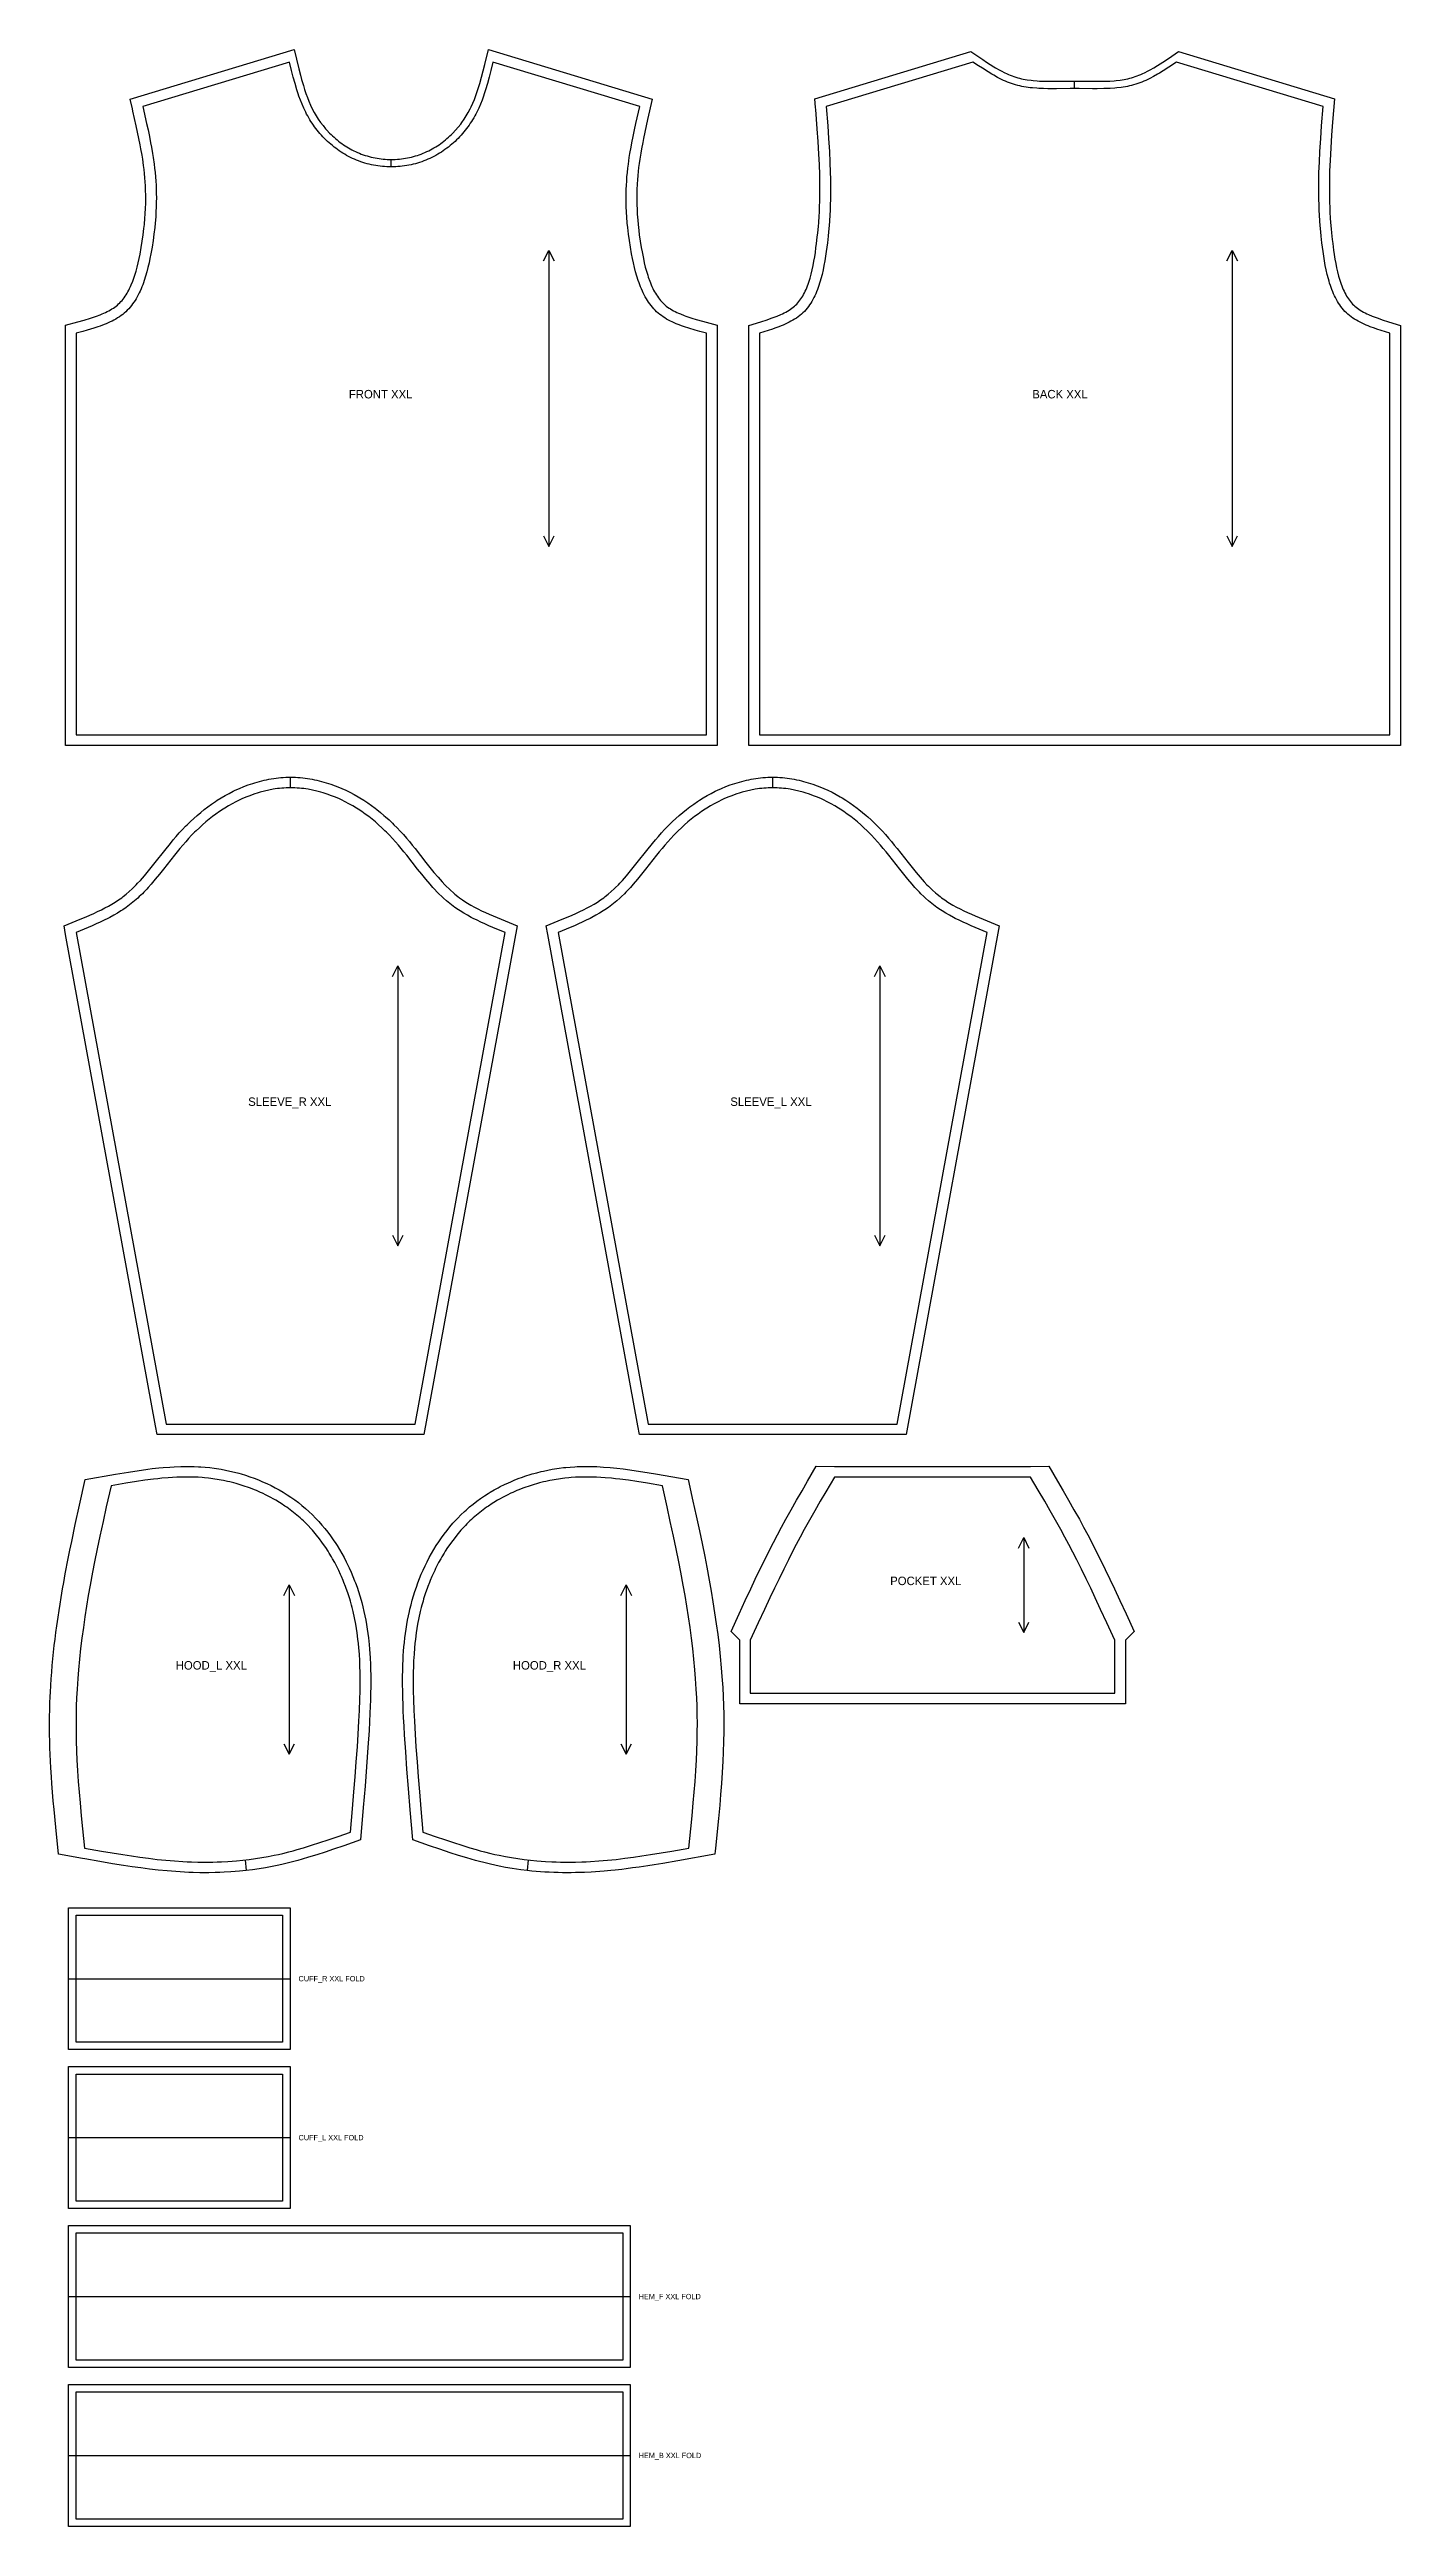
# Model space of a CAD drawing. Extents: x 10 to 1285, y 28 to 2366.
import ezdxf

# ---------------------------------------------------------------- set-up
doc = ezdxf.new("R2010")
doc.units = 0
for name, color, linetype in [('CUT', 7, 'CONTINUOUS'), ('FOLD', 6, 'CONTINUOUS'), ('GRAIN', 3, 'CONTINUOUS'), ('NOTCH', 1, 'CONTINUOUS'), ('SEW', 5, 'CONTINUOUS'), ('TEXT', 2, 'CONTINUOUS')]:
    doc.layers.add(name, color=color, linetype=linetype)

msp = doc.modelspace()

# ---------------------------------------------------------------- linework, layer by layer
at = {"layer": 'CUT'}
for points in [[(88.252, 2309.72), (86.171, 2318.814), (240.843, 2365.718), (245.285, 2347.513), (246.815, 2341.526), (247.875, 2337.583), (249.555, 2331.756), (250.75, 2327.938), (252.016, 2324.178), (253.365, 2320.483), (254.805, 2316.858), (256.348, 2313.305), (258.002, 2309.831), (259.779, 2306.437), (260.716, 2304.772), (261.688, 2303.126), (263.691, 2299.973), (265.836, 2296.892), (268.117, 2293.892), (270.528, 2290.982), (271.78, 2289.564), (274.375, 2286.805), (275.717, 2285.467), (277.086, 2284.158), (278.483, 2282.879), (279.906, 2281.63), (281.355, 2280.413), (282.829, 2279.229), (284.327, 2278.079), (285.849, 2276.963), (287.393, 2275.884), (288.959, 2274.84), (290.547, 2273.835), (292.155, 2272.867), (293.782, 2271.94), (295.426, 2271.053), (297.147, 2270.178), (298.886, 2269.347), (300.646, 2268.559), (302.424, 2267.814), (304.22, 2267.113), (306.032, 2266.454), (307.86, 2265.84), (309.702, 2265.27), (311.557, 2264.744), (313.425, 2264.263), (315.303, 2263.826), (317.19, 2263.435), (319.086, 2263.089), (320.99, 2262.788), (322.9, 2262.533), (324.814, 2262.324), (326.733, 2262.161), (328.654, 2262.045), (330.577, 2261.974), (332.5, 2261.951), (334.423, 2261.974), (336.346, 2262.045), (338.267, 2262.161), (340.186, 2262.324), (342.1, 2262.533), (344.01, 2262.788), (345.914, 2263.089), (347.81, 2263.435), (349.697, 2263.826), (351.575, 2264.263), (353.443, 2264.744), (355.298, 2265.27), (357.14, 2265.84), (358.968, 2266.454), (360.78, 2267.113), (362.576, 2267.814), (364.354, 2268.559), (366.114, 2269.347), (367.853, 2270.178), (369.574, 2271.053), (371.218, 2271.94), (372.845, 2272.867), (374.453, 2273.835), (376.041, 2274.84), (377.607, 2275.884), (379.151, 2276.963), (380.673, 2278.079), (382.171, 2279.229), (383.645, 2280.413), (385.094, 2281.63), (386.517, 2282.879), (387.914, 2284.158), (389.283, 2285.467), (390.625, 2286.805), (393.22, 2289.564), (395.694, 2292.425), (398.041, 2295.381), (399.164, 2296.892), (401.309, 2299.973), (403.312, 2303.126), (404.284, 2304.772), (405.221, 2306.437), (406.998, 2309.831), (407.84, 2311.558), (409.437, 2315.072), (410.927, 2318.662), (411.635, 2320.483), (412.984, 2324.178), (414.25, 2327.938), (416.018, 2333.686), (417.66, 2339.549), (419.212, 2345.509), (420.71, 2351.546), (424.157, 2365.718), (578.829, 2318.814), (574.462, 2299.688), (571.831, 2287.733), (570.594, 2281.791), (569.808, 2277.844), (568.697, 2271.944), (568.008, 2268.025), (567.06, 2262.169), (566.492, 2258.28), (565.979, 2254.404), (565.526, 2250.541), (565.135, 2246.69), (564.812, 2242.871), (564.557, 2239.075), (564.296, 2233.376), (564.202, 2229.571), (564.179, 2223.849), (564.242, 2220.023), (564.45, 2214.261), (564.665, 2210.402), (565.099, 2204.582), (565.462, 2200.679), (566.116, 2194.783), (566.624, 2190.824), (567.491, 2184.838), (568.484, 2178.789), (569.22, 2174.693), (570.44, 2168.521), (571.337, 2164.452), (572.311, 2160.443), (573.371, 2156.512), (574.524, 2152.679), (575.137, 2150.806), (576.44, 2147.158), (577.132, 2145.389), (577.851, 2143.658), (578.597, 2141.97), (579.371, 2140.325), (580.173, 2138.726), (581.004, 2137.175), (581.864, 2135.675), (582.752, 2134.225), (583.669, 2132.829), (584.615, 2131.487), (585.59, 2130.201), (586.595, 2128.97), (587.63, 2127.797), (588.695, 2126.68), (589.795, 2125.618), (590.936, 2124.605), (592.131, 2123.627), (593.383, 2122.681), (594.691, 2121.766), (596.055, 2120.881), (597.475, 2120.024), (598.949, 2119.194), (600.477, 2118.392), (602.056, 2117.615), (603.685, 2116.863), (605.362, 2116.134), (608.851, 2114.744), (610.659, 2114.08), (614.388, 2112.806), (616.305, 2112.193), (620.231, 2111.007), (626.315, 2109.294), (640, 2105.634), (640, 1708.951), (25, 1708.951), (25, 2105.634), (36.614, 2108.734), (42.764, 2110.429), (48.695, 2112.193), (52.495, 2113.435), (54.341, 2114.08), (57.915, 2115.429), (59.638, 2116.134), (61.315, 2116.863), (62.944, 2117.615), (64.523, 2118.392), (66.051, 2119.194), (67.525, 2120.024), (68.945, 2120.881), (70.309, 2121.766), (71.617, 2122.681), (72.869, 2123.627), (74.064, 2124.605), (75.205, 2125.618), (76.305, 2126.68), (77.37, 2127.797), (78.405, 2128.97), (79.41, 2130.201), (80.385, 2131.487), (81.331, 2132.829), (82.248, 2134.225), (83.136, 2135.675), (83.996, 2137.175), (84.827, 2138.726), (85.629, 2140.325), (86.403, 2141.97), (87.149, 2143.658), (88.56, 2147.158), (89.224, 2148.965), (90.476, 2152.679), (91.629, 2156.512), (92.689, 2160.443), (93.663, 2164.452), (94.56, 2168.521), (95.389, 2172.63), (96.516, 2178.789), (97.509, 2184.838), (98.376, 2190.824), (99.116, 2196.754), (99.538, 2200.679), (100.06, 2206.527), (100.335, 2210.402), (100.634, 2216.185), (100.758, 2220.023), (100.821, 2223.849), (100.821, 2227.666), (100.704, 2233.376), (100.546, 2237.176), (100.323, 2240.973), (100.036, 2244.769), (99.678, 2248.614), (99.255, 2252.471), (98.771, 2256.341), (97.94, 2262.169), (97.32, 2266.07), (96.303, 2271.944), (95.572, 2275.874), (94.406, 2281.791), (93.169, 2287.733), (91.875, 2293.699), (88.712, 2307.709)], [(733.032, 2311.155), (732.391, 2319.184), (879.446, 2363.778), (890.708, 2356.198), (894.211, 2353.886), (897.699, 2351.646), (901.175, 2349.499), (902.91, 2348.467), (906.376, 2346.496), (908.107, 2345.562), (911.571, 2343.81), (913.303, 2342.997), (915.036, 2342.227), (916.771, 2341.504), (918.507, 2340.829), (920.247, 2340.205), (921.992, 2339.631), (923.729, 2339.114), (925.488, 2338.642), (927.267, 2338.214), (929.068, 2337.828), (930.89, 2337.481), (932.733, 2337.173), (936.481, 2336.662), (938.384, 2336.457), (942.248, 2336.136), (944.208, 2336.016), (948.178, 2335.848), (952.213, 2335.762), (956.308, 2335.74), (960.457, 2335.765), (973.182, 2335.93), (977.5, 2335.951), (981.818, 2335.93), (994.543, 2335.765), (998.692, 2335.74), (1004.812, 2335.796), (1008.816, 2335.921), (1010.792, 2336.016), (1014.693, 2336.282), (1016.616, 2336.457), (1020.403, 2336.9), (1024.11, 2337.481), (1025.932, 2337.828), (1027.733, 2338.214), (1029.512, 2338.642), (1031.271, 2339.114), (1033.008, 2339.631), (1034.753, 2340.205), (1036.493, 2340.829), (1038.229, 2341.504), (1039.964, 2342.227), (1041.697, 2342.997), (1043.429, 2343.81), (1046.893, 2345.562), (1048.624, 2346.496), (1052.09, 2348.467), (1055.562, 2350.56), (1060.789, 2353.886), (1066.051, 2357.375), (1075.554, 2363.778), (1222.609, 2319.184), (1220.853, 2297.026), (1219.957, 2284.975), (1219.167, 2272.995), (1218.827, 2267.036), (1218.53, 2261.102), (1218.149, 2251.268), (1217.998, 2245.407), (1217.932, 2241.501), (1217.891, 2235.659), (1217.902, 2231.772), (1217.98, 2225.946), (1218.074, 2222.06), (1218.28, 2216.223), (1218.463, 2212.322), (1218.807, 2206.449), (1219.085, 2202.515), (1219.576, 2196.579), (1219.955, 2192.595), (1220.603, 2186.57), (1221.089, 2182.518), (1221.903, 2176.38), (1222.515, 2172.182), (1223.183, 2168), (1223.918, 2163.855), (1224.73, 2159.768), (1225.629, 2155.759), (1226.626, 2151.851), (1227.163, 2149.941), (1228.319, 2146.224), (1228.94, 2144.422), (1229.591, 2142.662), (1230.271, 2140.945), (1230.982, 2139.274), (1231.723, 2137.652), (1232.495, 2136.081), (1233.299, 2134.562), (1234.133, 2133.098), (1235, 2131.691), (1235.898, 2130.34), (1236.828, 2129.048), (1237.79, 2127.815), (1238.785, 2126.64), (1239.814, 2125.525), (1240.882, 2124.467), (1241.998, 2123.455), (1243.175, 2122.477), (1244.417, 2121.528), (1245.723, 2120.607), (1247.093, 2119.713), (1248.525, 2118.846), (1250.018, 2118.004), (1251.57, 2117.187), (1253.178, 2116.393), (1254.841, 2115.621), (1258.317, 2114.14), (1261.977, 2112.732), (1263.867, 2112.05), (1267.753, 2110.724), (1273.803, 2108.789), (1285, 2105.332), (1285, 1708.951), (670, 1708.951), (670, 2105.332), (681.197, 2108.789), (687.247, 2110.724), (691.133, 2112.05), (693.023, 2112.732), (696.683, 2114.14), (700.159, 2115.621), (701.822, 2116.393), (703.43, 2117.187), (704.982, 2118.004), (706.475, 2118.846), (707.907, 2119.713), (709.277, 2120.607), (710.583, 2121.528), (711.825, 2122.477), (713.002, 2123.455), (714.118, 2124.467), (715.186, 2125.525), (716.215, 2126.64), (717.21, 2127.815), (718.172, 2129.048), (719.102, 2130.34), (720, 2131.691), (720.867, 2133.098), (721.701, 2134.562), (722.505, 2136.081), (723.277, 2137.652), (724.018, 2139.274), (724.729, 2140.945), (725.409, 2142.662), (726.06, 2144.422), (727.273, 2148.065), (727.837, 2149.941), (728.885, 2153.791), (729.832, 2157.752), (730.687, 2161.803), (731.459, 2165.922), (732.158, 2170.088), (732.797, 2174.28), (733.38, 2178.434), (733.911, 2182.518), (734.624, 2188.585), (735.045, 2192.595), (735.598, 2198.563), (735.915, 2202.515), (736.317, 2208.41), (736.537, 2212.322), (736.797, 2218.171), (736.926, 2222.06), (737.054, 2227.888), (737.098, 2231.772), (737.103, 2237.605), (737.068, 2241.501), (736.959, 2247.357), (736.64, 2257.159), (736.173, 2267.036), (735.454, 2278.975), (734.605, 2290.993), (733.193, 2309.133)], [(25.164, 1530.649), (23.7, 1538.639), (38.856, 1544.841), (44.487, 1547.205), (48.181, 1548.803), (51.82, 1550.428), (55.396, 1552.087), (58.902, 1553.788), (62.331, 1555.538), (65.677, 1557.343), (68.933, 1559.209), (72.093, 1561.144), (75.153, 1563.154), (78.106, 1565.245), (79.542, 1566.323), (82.376, 1568.583), (85.148, 1570.964), (87.866, 1573.463), (89.208, 1574.755), (91.859, 1577.417), (93.17, 1578.787), (95.767, 1581.597), (99.614, 1585.978), (102.155, 1588.996), (105.948, 1593.648), (109.74, 1598.424), (118.727, 1609.879), (124.054, 1616.503), (126.798, 1619.806), (129.607, 1623.089), (132.491, 1626.344), (135.427, 1629.528), (138.409, 1632.623), (139.926, 1634.147), (143.012, 1637.144), (146.166, 1640.071), (149.389, 1642.924), (152.68, 1645.699), (156.039, 1648.394), (159.466, 1651.004), (162.96, 1653.526), (166.522, 1655.955), (168.328, 1657.134), (171.99, 1659.418), (175.718, 1661.6), (179.512, 1663.676), (183.371, 1665.643), (185.325, 1666.584), (189.282, 1668.378), (193.304, 1670.053), (197.5, 1671.644), (201.76, 1673.098), (203.912, 1673.772), (208.258, 1675.008), (210.45, 1675.568), (212.654, 1676.089), (214.869, 1676.57), (217.095, 1677.009), (219.331, 1677.407), (221.576, 1677.761), (223.83, 1678.071), (226.093, 1678.336), (228.362, 1678.555), (230.639, 1678.727), (232.921, 1678.851), (235.209, 1678.926), (237.5, 1678.951), (239.791, 1678.926), (242.079, 1678.851), (244.361, 1678.727), (246.638, 1678.555), (248.907, 1678.336), (251.17, 1678.071), (253.424, 1677.761), (255.669, 1677.407), (257.905, 1677.009), (260.131, 1676.57), (262.346, 1676.089), (264.55, 1675.568), (266.742, 1675.008), (271.088, 1673.772), (275.378, 1672.389), (279.608, 1670.865), (283.716, 1669.23), (285.718, 1668.378), (289.675, 1666.584), (293.566, 1664.673), (297.393, 1662.652), (301.154, 1660.522), (303.01, 1659.418), (306.672, 1657.134), (310.267, 1654.752), (313.796, 1652.276), (317.256, 1649.71), (318.961, 1648.394), (322.32, 1645.699), (325.611, 1642.924), (327.231, 1641.507), (330.42, 1638.616), (333.54, 1635.654), (335.074, 1634.147), (338.09, 1631.084), (341.038, 1627.956), (343.961, 1624.721), (346.806, 1621.451), (349.581, 1618.156), (352.296, 1614.848), (354.958, 1611.535), (365.26, 1598.424), (369.052, 1593.648), (372.845, 1588.996), (376.663, 1584.497), (380.528, 1580.18), (383.141, 1577.417), (384.462, 1576.073), (387.134, 1573.463), (388.487, 1572.199), (391.231, 1569.759), (392.624, 1568.583), (395.458, 1566.323), (396.894, 1565.245), (399.847, 1563.154), (402.907, 1561.144), (404.474, 1560.168), (407.684, 1558.268), (410.985, 1556.433), (414.374, 1554.657), (417.842, 1552.932), (421.384, 1551.253), (424.992, 1549.612), (428.659, 1548.001), (436.144, 1544.841), (451.3, 1538.639), (363.335, 1058.451), (111.665, 1058.451), (110.164, 1066.649)], [(480.164, 1530.649), (478.7, 1538.639), (493.856, 1544.841), (499.487, 1547.205), (503.181, 1548.803), (506.82, 1550.428), (510.396, 1552.087), (513.902, 1553.788), (517.331, 1555.538), (520.677, 1557.343), (523.933, 1559.209), (527.093, 1561.144), (530.153, 1563.154), (533.106, 1565.245), (534.542, 1566.323), (537.376, 1568.583), (540.148, 1570.964), (542.866, 1573.463), (544.208, 1574.755), (546.859, 1577.417), (548.17, 1578.787), (550.767, 1581.597), (554.614, 1585.978), (557.155, 1588.996), (560.948, 1593.648), (564.74, 1598.424), (573.727, 1609.879), (579.054, 1616.503), (581.798, 1619.806), (584.607, 1623.089), (587.491, 1626.344), (590.427, 1629.528), (593.409, 1632.623), (594.926, 1634.147), (598.012, 1637.144), (601.166, 1640.071), (604.389, 1642.924), (607.68, 1645.699), (611.039, 1648.394), (614.466, 1651.004), (617.96, 1653.526), (621.522, 1655.955), (623.328, 1657.134), (626.99, 1659.418), (630.718, 1661.6), (634.512, 1663.676), (638.371, 1665.643), (640.325, 1666.584), (644.282, 1668.378), (648.304, 1670.053), (652.5, 1671.644), (656.76, 1673.098), (658.912, 1673.772), (663.258, 1675.008), (665.45, 1675.568), (667.654, 1676.089), (669.869, 1676.57), (672.095, 1677.009), (674.331, 1677.407), (676.576, 1677.761), (678.83, 1678.071), (681.093, 1678.336), (683.362, 1678.555), (685.639, 1678.727), (687.921, 1678.851), (690.209, 1678.926), (692.5, 1678.951), (694.791, 1678.926), (697.079, 1678.851), (699.361, 1678.727), (701.638, 1678.555), (703.907, 1678.336), (706.17, 1678.071), (708.424, 1677.761), (710.669, 1677.407), (712.905, 1677.009), (715.131, 1676.57), (717.346, 1676.089), (719.55, 1675.568), (721.742, 1675.008), (726.088, 1673.772), (730.378, 1672.389), (734.608, 1670.865), (738.716, 1669.23), (740.718, 1668.378), (744.675, 1666.584), (748.566, 1664.673), (752.393, 1662.652), (756.154, 1660.522), (758.01, 1659.418), (761.672, 1657.134), (765.267, 1654.752), (768.796, 1652.276), (772.256, 1649.71), (773.961, 1648.394), (777.32, 1645.699), (780.611, 1642.924), (782.231, 1641.507), (785.42, 1638.616), (788.54, 1635.654), (790.074, 1634.147), (793.09, 1631.084), (796.038, 1627.956), (798.961, 1624.721), (801.806, 1621.451), (804.581, 1618.156), (807.296, 1614.848), (809.958, 1611.535), (820.26, 1598.424), (824.052, 1593.648), (827.845, 1588.996), (831.663, 1584.497), (835.528, 1580.18), (838.141, 1577.417), (839.462, 1576.073), (842.134, 1573.463), (843.487, 1572.199), (846.231, 1569.759), (847.624, 1568.583), (850.458, 1566.323), (851.894, 1565.245), (854.847, 1563.154), (857.907, 1561.144), (859.474, 1560.168), (862.684, 1558.268), (865.985, 1556.433), (869.374, 1554.657), (872.842, 1552.932), (876.384, 1551.253), (879.992, 1549.612), (883.659, 1548.001), (891.144, 1544.841), (906.3, 1538.639), (818.335, 1058.451), (566.665, 1058.451), (565.164, 1066.649)], [(41.257, 658.431), (18.477, 662.491), (15.853, 688.103), (14.272, 704.516), (13.534, 712.761), (12.841, 721.031), (12.203, 729.328), (11.766, 735.567), (11.245, 743.909), (10.905, 750.183), (10.613, 756.472), (10.374, 762.776), (10.19, 769.095), (10.066, 775.428), (10.005, 781.777), (10.012, 788.14), (10.056, 792.356), (10.178, 798.675), (10.367, 804.986), (10.622, 811.29), (10.826, 815.488), (11.185, 821.777), (11.603, 828.059), (12.079, 834.33), (12.612, 840.593), (13.198, 846.845), (13.837, 853.087), (14.526, 859.318), (15.263, 865.539), (16.047, 871.747), (16.876, 877.945), (18.047, 886.188), (18.972, 892.356), (19.937, 898.511), (20.937, 904.653), (22.326, 912.821), (23.405, 918.93), (24.904, 927.128), (27.646, 941.407), (29.271, 949.532), (30.932, 957.631), (34.344, 973.762), (38.285, 991.81), (43.735, 1016.268), (72.35, 1021.161), (84.468, 1023.17), (90.561, 1024.122), (96.678, 1025.019), (102.818, 1025.846), (106.925, 1026.35), (113.104, 1027.025), (117.238, 1027.414), (123.457, 1027.893), (127.617, 1028.137), (133.877, 1028.377), (138.064, 1028.446), (142.261, 1028.436), (146.467, 1028.343), (150.684, 1028.162), (152.796, 1028.037), (157.027, 1027.714), (161.266, 1027.29), (165.51, 1026.761), (169.75, 1026.126), (171.868, 1025.769), (176.095, 1024.975), (180.309, 1024.076), (184.507, 1023.071), (188.685, 1021.963), (190.766, 1021.369), (194.907, 1020.104), (199.02, 1018.735), (203.102, 1017.262), (207.147, 1015.686), (211.153, 1014.007), (215.117, 1012.224), (219.034, 1010.339), (222.901, 1008.351), (226.715, 1006.26), (230.471, 1004.066), (234.166, 1001.77), (237.797, 999.371), (241.358, 996.87), (244.847, 994.267), (248.259, 991.562), (251.591, 988.753), (254.874, 985.812), (258.063, 982.776), (261.156, 979.651), (264.154, 976.441), (267.058, 973.151), (269.867, 969.782), (272.582, 966.34), (275.203, 962.829), (277.731, 959.251), (280.165, 955.61), (281.348, 953.768), (283.644, 950.04), (285.847, 946.259), (287.959, 942.427), (289.98, 938.549), (290.956, 936.594), (292.839, 932.652), (294.632, 928.671), (296.335, 924.656), (297.948, 920.609), (298.72, 918.575), (300.198, 914.487), (301.587, 910.376), (302.886, 906.244), (304.096, 902.096), (304.668, 900.016), (305.743, 895.854), (306.732, 891.685), (307.637, 887.511), (308.461, 883.331), (309.207, 879.147), (309.878, 874.961), (310.477, 870.771), (311.008, 866.58), (311.682, 860.292), (312.054, 856.1), (312.368, 851.908), (312.627, 847.718), (312.918, 841.436), (313.052, 837.251), (313.17, 830.98), (313.198, 826.805), (313.17, 820.55), (313.067, 814.308), (312.9, 808.08), (312.678, 801.868), (312.41, 795.673), (311.998, 787.445), (311.543, 779.29), (310.519, 763.027), (309.212, 744.798), (307.779, 726.629), (306.082, 706.498), (303.406, 675.968), (287.674, 670.471), (277.98, 667.137), (270.179, 664.524), (262.331, 661.984), (254.43, 659.543), (248.466, 657.793), (244.471, 656.669), (240.46, 655.584), (234.41, 654.036), (230.355, 653.062), (226.28, 652.138), (220.132, 650.852), (213.981, 649.704), (207.826, 648.692), (201.651, 647.811), (195.461, 647.057), (189.257, 646.426), (185.116, 646.072), (180.97, 645.77), (174.747, 645.413), (170.596, 645.238), (166.444, 645.111), (160.216, 645.01), (156.065, 645.001), (151.917, 645.037), (145.699, 645.174), (141.559, 645.319), (137.423, 645.505), (133.293, 645.733), (129.17, 646), (120.882, 646.656), (112.57, 647.464), (104.297, 648.404), (96.061, 649.46), (87.861, 650.616), (79.692, 651.857), (69.523, 653.503), (57.375, 655.578), (43.267, 658.072)], [(638.251, 665.7), (637.918, 662.491), (603.058, 656.286), (588.901, 653.842), (580.776, 652.504), (574.664, 651.539), (566.488, 650.318), (560.334, 649.46), (554.161, 648.658), (550.034, 648.158), (543.826, 647.464), (539.675, 647.043), (533.429, 646.477), (529.285, 646.149), (521.038, 645.614), (514.837, 645.319), (510.697, 645.174), (506.552, 645.072), (502.405, 645.014), (498.255, 645), (494.104, 645.032), (489.952, 645.111), (485.8, 645.238), (481.648, 645.413), (477.499, 645.639), (473.352, 645.915), (469.208, 646.242), (465.069, 646.623), (460.935, 647.057), (454.744, 647.811), (450.626, 648.384), (446.516, 649.015), (440.367, 650.07), (434.209, 651.267), (430.115, 652.138), (426.041, 653.062), (419.964, 654.541), (415.936, 655.584), (411.924, 656.669), (403.95, 658.952), (396.035, 661.364), (388.174, 663.881), (378.415, 667.137), (368.721, 670.471), (352.989, 675.968), (350.487, 704.487), (348.782, 724.614), (347.337, 742.777), (346.154, 758.97), (345.095, 775.218), (344.62, 783.365), (344.185, 791.554), (343.892, 797.736), (343.638, 803.936), (343.433, 810.154), (343.286, 816.387), (343.208, 822.634), (343.198, 826.805), (343.225, 830.98), (343.293, 835.16), (343.477, 841.436), (343.659, 845.623), (343.891, 849.813), (344.177, 854.004), (344.52, 858.196), (344.922, 862.388), (345.387, 866.58), (345.918, 870.771), (346.518, 874.961), (347.189, 879.147), (347.935, 883.331), (348.759, 887.511), (349.664, 891.685), (350.147, 893.771), (351.179, 897.936), (352.299, 902.096), (353.509, 906.244), (354.809, 910.376), (356.197, 914.487), (357.675, 918.575), (359.243, 922.637), (360.9, 926.668), (362.648, 930.666), (364.487, 934.628), (366.416, 938.549), (368.436, 942.427), (370.548, 946.259), (372.752, 950.04), (375.048, 953.768), (377.436, 957.438), (379.917, 961.048), (382.491, 964.593), (385.159, 968.07), (387.921, 971.476), (390.778, 974.806), (393.728, 978.057), (395.239, 979.651), (398.333, 982.776), (401.521, 985.812), (403.151, 987.295), (406.46, 990.171), (409.833, 992.927), (413.284, 995.582), (416.809, 998.134), (420.406, 1000.583), (424.069, 1002.931), (425.924, 1004.066), (429.681, 1006.26), (433.494, 1008.351), (435.421, 1009.358), (439.314, 1011.294), (443.255, 1013.128), (445.242, 1014.007), (449.249, 1015.686), (453.294, 1017.262), (455.33, 1018.012), (459.428, 1019.433), (463.556, 1020.75), (465.63, 1021.369), (469.797, 1022.53), (473.985, 1023.587), (476.086, 1024.076), (480.3, 1024.975), (484.528, 1025.769), (486.645, 1026.126), (490.886, 1026.761), (495.13, 1027.29), (497.25, 1027.515), (501.485, 1027.887), (505.711, 1028.162), (507.821, 1028.264), (512.033, 1028.4), (516.235, 1028.451), (522.518, 1028.377), (526.694, 1028.234), (532.938, 1027.893), (539.158, 1027.414), (545.354, 1026.812), (551.526, 1026.103), (557.674, 1025.303), (563.798, 1024.428), (569.899, 1023.493), (582.032, 1021.502), (612.661, 1016.268), (617.226, 995.808), (620.31, 981.796), (623.343, 967.723), (625.882, 955.609), (628.347, 943.441), (630.333, 933.258), (632.621, 920.982), (634.423, 910.781), (636.129, 900.56), (637.736, 890.302), (639.234, 880.008), (640.615, 869.679), (641.87, 859.318), (642.99, 848.927), (643.967, 838.506), (644.64, 830.15), (645.337, 819.682), (645.774, 811.29), (646.099, 802.883), (646.307, 794.463), (646.393, 786.018), (646.357, 777.543), (646.206, 769.095), (645.868, 758.572), (645.491, 750.183), (644.9, 739.735), (644.192, 729.328), (643.386, 718.961), (642.498, 708.635), (641.347, 696.297), (640.132, 684.015), (638.461, 667.729)], [(671.395, 804.451), (661.395, 804.451), (661.395, 864.451), (653.208, 872.77), (660.728, 889.187), (666.635, 901.982), (671.762, 912.955), (676.093, 922.096), (680.488, 931.229), (684.957, 940.349), (689.51, 949.45), (693.22, 956.713), (696.997, 963.957), (700.865, 971.216), (704.853, 978.539), (709.907, 987.62), (715.021, 996.627), (720.177, 1005.572), (725.358, 1014.461), (733.658, 1028.593), (750.895, 1028.451), (935.895, 1028.451), (953.133, 1028.593), (961.433, 1014.461), (966.614, 1005.572), (971.77, 996.627), (976.884, 987.62), (981.938, 978.539), (985.926, 971.216), (989.794, 963.957), (993.571, 956.713), (997.281, 949.45), (1001.834, 940.349), (1006.303, 931.229), (1010.698, 922.096), (1015.028, 912.955), (1020.155, 901.982), (1026.063, 889.187), (1033.583, 872.77), (1025.395, 864.451), (1025.395, 804.451), (1015.395, 804.451)], [(28, 612), (237, 612), (237, 478), (28, 478)], [(28, 462), (237, 462), (237, 328), (28, 328)], [(28, 312), (558, 312), (558, 178), (28, 178)], [(28, 162), (558, 162), (558, 28), (28, 28)]]:
    msp.add_lwpolyline(points, close=True, dxfattribs=at)
at = {"layer": 'FOLD'}
for points in [[(28, 545), (237, 545)], [(28, 395), (237, 395)], [(28, 245), (558, 245)], [(28, 95), (558, 95)]]:
    msp.add_lwpolyline(points, dxfattribs=at)
at = {"layer": 'GRAIN'}
for points in [[(476.25, 2166.151), (481.25, 2176.151), (486.25, 2166.151)], [(481.25, 2176.151), (481.25, 1896.751)], [(1121.25, 2166.151), (1126.25, 2176.151), (1131.25, 2166.151)], [(1126.25, 2176.151), (1126.25, 1896.751)], [(476.25, 1906.751), (481.25, 1896.751), (486.25, 1906.751)], [(1121.25, 1906.751), (1126.25, 1896.751), (1131.25, 1906.751)], [(333.75, 1490.811), (338.75, 1500.811), (343.75, 1490.811)], [(338.75, 1500.811), (338.75, 1236.591)], [(788.75, 1490.811), (793.75, 1500.811), (798.75, 1490.811)], [(793.75, 1500.811), (793.75, 1236.591)], [(333.75, 1246.591), (338.75, 1236.591), (343.75, 1246.591)], [(788.75, 1246.591), (793.75, 1236.591), (798.75, 1246.591)], [(924.395, 951.331), (929.395, 961.331), (934.395, 951.331)], [(929.395, 961.331), (929.395, 871.571)], [(231.148, 906.685), (236.148, 916.685), (241.148, 906.685)], [(236.148, 916.685), (236.148, 756.766)], [(549.346, 906.685), (554.346, 916.685), (559.346, 906.685)], [(554.346, 916.685), (554.346, 756.766)], [(924.395, 881.571), (929.395, 871.571), (934.395, 881.571)], [(231.148, 766.766), (236.148, 756.766), (241.148, 766.766)], [(549.346, 766.766), (554.346, 756.766), (559.346, 766.766)]]:
    msp.add_lwpolyline(points, dxfattribs=at)
at = {"layer": 'NOTCH'}
for points in [[(977.5, 2328.951), (977.5, 2335.951)], [(332.5, 2254.951), (332.5, 2261.951)], [(237.5, 1668.951), (237.5, 1678.951)], [(692.5, 1668.951), (692.5, 1678.951)], [(194.559, 657.019), (195.677, 647.082)], [(461.837, 657.019), (460.719, 647.082)]]:
    msp.add_lwpolyline(points, dxfattribs=at)
at = {"layer": 'SEW'}
for points in [[(98, 2311.951), (101.64, 2295.851), (102.95, 2289.815), (104.206, 2283.78), (105.395, 2277.747), (106.143, 2273.726), (107.187, 2267.696), (107.825, 2263.677), (108.685, 2257.652), (109.187, 2253.637), (109.627, 2249.623), (110, 2245.611), (110.301, 2241.644), (110.533, 2237.676), (110.698, 2233.707), (110.796, 2229.735), (110.829, 2225.758), (110.796, 2221.775), (110.699, 2217.783), (110.434, 2211.778), (110.18, 2207.76), (109.684, 2201.707), (109.277, 2197.651), (108.556, 2191.535), (107.704, 2185.374), (106.724, 2179.163), (105.611, 2172.863), (104.785, 2168.595), (103.886, 2164.327), (102.903, 2160.077), (101.825, 2155.862), (100.641, 2151.701), (99.339, 2147.612), (98.641, 2145.599), (97.909, 2143.612), (97.143, 2141.651), (96.341, 2139.719), (95.501, 2137.819), (94.622, 2135.953), (93.703, 2134.122), (92.743, 2132.329), (91.739, 2130.577), (90.692, 2128.867), (89.598, 2127.202), (88.457, 2125.585), (87.268, 2124.016), (86.029, 2122.499), (84.739, 2121.037), (83.397, 2119.63), (82, 2118.281), (80.552, 2116.995), (79.051, 2115.767), (77.499, 2114.594), (75.899, 2113.474), (74.252, 2112.405), (72.562, 2111.385), (70.829, 2110.41), (69.057, 2109.478), (67.248, 2108.588), (65.403, 2107.736), (63.525, 2106.921), (61.617, 2106.139), (57.716, 2104.667), (55.728, 2103.972), (51.688, 2102.652), (45.501, 2100.811), (41.319, 2099.648), (35, 2097.951), (35, 1718.951), (630, 1718.951), (630, 2097.951), (623.681, 2099.648), (619.499, 2100.811), (613.312, 2102.652), (609.272, 2103.972), (607.284, 2104.667), (603.383, 2106.139), (601.475, 2106.921), (599.597, 2107.736), (597.752, 2108.588), (595.943, 2109.478), (594.171, 2110.41), (592.438, 2111.385), (590.748, 2112.405), (589.101, 2113.474), (587.501, 2114.594), (585.949, 2115.767), (584.448, 2116.995), (583, 2118.281), (581.603, 2119.63), (580.261, 2121.037), (578.971, 2122.499), (577.732, 2124.016), (576.543, 2125.585), (575.402, 2127.202), (574.308, 2128.867), (573.261, 2130.577), (572.257, 2132.329), (571.297, 2134.122), (570.378, 2135.953), (569.499, 2137.819), (568.659, 2139.719), (567.857, 2141.651), (567.091, 2143.612), (566.359, 2145.599), (565.661, 2147.612), (564.359, 2151.701), (563.175, 2155.862), (562.097, 2160.077), (561.114, 2164.327), (560.215, 2168.595), (559.389, 2172.863), (558.276, 2179.163), (557.296, 2185.374), (556.444, 2191.535), (555.723, 2197.651), (555.316, 2201.707), (554.82, 2207.76), (554.566, 2211.778), (554.301, 2217.783), (554.204, 2221.775), (554.171, 2225.758), (554.204, 2229.735), (554.302, 2233.707), (554.467, 2237.676), (554.699, 2241.644), (555, 2245.611), (555.373, 2249.623), (555.813, 2253.637), (556.315, 2257.652), (557.175, 2263.677), (557.813, 2267.696), (558.857, 2273.726), (559.605, 2277.747), (560.794, 2283.78), (562.05, 2289.815), (563.36, 2295.851), (567, 2311.951), (428.5, 2353.951), (426.507, 2345.819), (424.955, 2339.746), (423.312, 2333.717), (421.537, 2327.75), (420.26, 2323.815), (419.59, 2321.863), (418.178, 2317.994), (416.66, 2314.173), (415.025, 2310.409), (413.261, 2306.705), (412.327, 2304.877), (411.357, 2303.067), (410.348, 2301.275), (409.3, 2299.501), (408.238, 2297.789), (407.137, 2296.096), (405.999, 2294.424), (404.824, 2292.773), (403.613, 2291.144), (402.366, 2289.539), (401.084, 2287.959), (399.768, 2286.404), (398.418, 2284.876), (397.035, 2283.375), (395.62, 2281.902), (394.174, 2280.459), (392.697, 2279.047), (391.19, 2277.666), (389.653, 2276.318), (388.088, 2275.004), (386.495, 2273.724), (384.874, 2272.48), (383.226, 2271.272), (381.553, 2270.102), (379.854, 2268.97), (378.131, 2267.879), (376.384, 2266.827), (374.613, 2265.818), (372.82, 2264.851), (370.948, 2263.899), (369.053, 2262.995), (367.138, 2262.137), (365.203, 2261.326), (363.249, 2260.562), (361.278, 2259.847), (359.29, 2259.179), (357.288, 2258.559), (355.271, 2257.987), (353.242, 2257.464), (351.201, 2256.989), (349.149, 2256.564), (347.088, 2256.188), (345.019, 2255.861), (342.943, 2255.584), (340.862, 2255.357), (338.775, 2255.18), (336.686, 2255.053), (334.593, 2254.977), (332.5, 2254.951), (330.407, 2254.977), (328.314, 2255.053), (326.225, 2255.18), (324.138, 2255.357), (322.057, 2255.584), (319.981, 2255.861), (317.912, 2256.188), (315.851, 2256.564), (313.799, 2256.989), (311.758, 2257.464), (309.729, 2257.987), (307.712, 2258.559), (305.71, 2259.179), (303.722, 2259.847), (301.751, 2260.562), (299.797, 2261.326), (297.862, 2262.137), (295.947, 2262.995), (294.052, 2263.899), (292.18, 2264.851), (290.387, 2265.818), (288.616, 2266.827), (286.869, 2267.879), (285.146, 2268.97), (283.447, 2270.102), (281.774, 2271.272), (280.126, 2272.48), (278.505, 2273.724), (276.912, 2275.004), (275.347, 2276.318), (273.81, 2277.666), (272.303, 2279.047), (270.826, 2280.459), (269.38, 2281.902), (267.965, 2283.375), (266.582, 2284.876), (265.232, 2286.404), (263.916, 2287.959), (262.634, 2289.539), (261.387, 2291.144), (260.176, 2292.773), (259.001, 2294.424), (257.863, 2296.096), (256.762, 2297.789), (255.7, 2299.501), (254.652, 2301.275), (253.643, 2303.067), (252.673, 2304.877), (251.739, 2306.705), (249.975, 2310.409), (248.34, 2314.173), (246.822, 2317.994), (245.41, 2321.863), (244.74, 2323.815), (243.463, 2327.75), (241.688, 2333.717), (240.045, 2339.746), (238.493, 2345.819), (236.5, 2353.951)], [(743, 2311.951), (744.426, 2293.755), (745.297, 2281.649), (746.049, 2269.58), (746.549, 2259.561), (746.904, 2249.586), (747.037, 2243.62), (747.089, 2239.643), (747.108, 2233.686), (747.08, 2229.718), (746.975, 2223.762), (746.861, 2219.785), (746.622, 2213.806), (746.416, 2209.807), (746.034, 2203.78), (745.73, 2199.741), (745.195, 2193.643), (744.785, 2189.549), (744.088, 2183.356), (743.567, 2179.19), (743, 2174.991), (742.371, 2170.676), (741.679, 2166.344), (740.911, 2162.013), (740.055, 2157.703), (739.097, 2153.433), (738.023, 2149.224), (737.439, 2147.147), (736.821, 2145.093), (736.168, 2143.063), (735.477, 2141.06), (734.748, 2139.087), (733.979, 2137.146), (733.168, 2135.238), (732.313, 2133.368), (731.413, 2131.536), (730.465, 2129.746), (729.47, 2128), (728.424, 2126.301), (727.326, 2124.65), (726.174, 2123.05), (724.967, 2121.504), (723.704, 2120.014), (722.382, 2118.582), (721, 2117.211), (719.558, 2115.904), (718.058, 2114.657), (716.501, 2113.467), (714.891, 2112.332), (713.23, 2111.248), (711.522, 2110.213), (709.77, 2109.225), (707.975, 2108.279), (706.14, 2107.373), (704.27, 2106.505), (702.365, 2105.671), (700.43, 2104.869), (698.467, 2104.095), (694.468, 2102.623), (692.438, 2101.918), (688.329, 2100.557), (680, 2097.951), (680, 1718.951), (1275, 1718.951), (1275, 2097.951), (1266.671, 2100.557), (1262.562, 2101.918), (1260.532, 2102.623), (1256.533, 2104.095), (1254.57, 2104.869), (1252.635, 2105.671), (1250.73, 2106.505), (1248.86, 2107.373), (1247.025, 2108.279), (1245.23, 2109.225), (1243.478, 2110.213), (1241.77, 2111.248), (1240.109, 2112.332), (1238.499, 2113.467), (1236.942, 2114.657), (1235.442, 2115.904), (1234, 2117.211), (1232.618, 2118.582), (1231.296, 2120.014), (1230.033, 2121.504), (1228.826, 2123.05), (1227.674, 2124.65), (1226.576, 2126.301), (1225.53, 2128), (1224.535, 2129.746), (1223.587, 2131.536), (1222.687, 2133.368), (1221.832, 2135.238), (1221.021, 2137.146), (1220.252, 2139.087), (1219.523, 2141.06), (1218.832, 2143.063), (1218.179, 2145.093), (1217.561, 2147.147), (1216.977, 2149.224), (1215.903, 2153.433), (1214.945, 2157.703), (1214.089, 2162.013), (1213.321, 2166.344), (1212.629, 2170.676), (1212, 2174.991), (1211.433, 2179.19), (1210.912, 2183.356), (1210.215, 2189.549), (1209.805, 2193.643), (1209.27, 2199.741), (1208.966, 2203.78), (1208.584, 2209.807), (1208.378, 2213.806), (1208.139, 2219.785), (1208.025, 2223.762), (1207.92, 2229.718), (1207.892, 2233.686), (1207.911, 2239.643), (1207.963, 2243.62), (1208.096, 2249.586), (1208.451, 2259.561), (1208.951, 2269.58), (1209.703, 2281.649), (1210.574, 2293.755), (1212, 2311.951), (1073.5, 2353.951), (1066.394, 2349.192), (1061.036, 2345.726), (1057.44, 2343.504), (1055.632, 2342.429), (1051.994, 2340.36), (1048.32, 2338.42), (1046.468, 2337.504), (1044.605, 2336.63), (1042.731, 2335.797), (1040.844, 2335.011), (1038.943, 2334.272), (1037.029, 2333.585), (1035.1, 2332.951), (1033.176, 2332.378), (1031.238, 2331.858), (1029.286, 2331.389), (1027.32, 2330.967), (1025.342, 2330.59), (1023.351, 2330.257), (1021.348, 2329.964), (1017.309, 2329.491), (1015.273, 2329.306), (1011.174, 2329.027), (1009.111, 2328.927), (1004.962, 2328.798), (998.687, 2328.74), (994.475, 2328.765), (981.755, 2328.93), (977.5, 2328.951), (973.245, 2328.93), (960.525, 2328.765), (956.313, 2328.74), (952.124, 2328.763), (947.96, 2328.852), (943.826, 2329.027), (941.772, 2329.152), (937.691, 2329.491), (935.666, 2329.71), (931.649, 2330.257), (929.658, 2330.59), (927.68, 2330.967), (925.714, 2331.389), (923.762, 2331.858), (921.824, 2332.378), (919.9, 2332.951), (917.971, 2333.585), (916.057, 2334.272), (914.156, 2335.011), (912.269, 2335.797), (910.395, 2336.63), (908.532, 2337.504), (906.68, 2338.42), (904.838, 2339.372), (901.183, 2341.379), (899.368, 2342.429), (895.759, 2344.605), (890.388, 2348.022), (886.827, 2350.372), (881.5, 2353.951)], [(35, 1532.451), (120, 1068.451), (355, 1068.451), (440, 1532.451), (428.492, 1537.2), (424.689, 1538.823), (420.914, 1540.481), (417.174, 1542.182), (413.477, 1543.935), (409.829, 1545.749), (408.026, 1546.681), (404.466, 1548.602), (400.972, 1550.604), (397.553, 1552.698), (395.873, 1553.782), (392.578, 1556.028), (390.965, 1557.192), (389.375, 1558.386), (386.245, 1560.882), (384.715, 1562.173), (381.72, 1564.837), (380.253, 1566.207), (377.375, 1569.017), (375.963, 1570.456), (373.184, 1573.393), (371.816, 1574.89), (369.118, 1577.933), (365.151, 1582.608), (361.255, 1587.387), (357.403, 1592.238), (347.138, 1605.302), (344.53, 1608.547), (341.889, 1611.766), (339.207, 1614.95), (336.476, 1618.09), (333.688, 1621.176), (330.888, 1624.146), (328.026, 1627.053), (326.572, 1628.481), (323.618, 1631.286), (320.603, 1634.019), (317.527, 1636.677), (314.392, 1639.257), (311.197, 1641.755), (307.944, 1644.167), (304.632, 1646.491), (301.263, 1648.723), (299.557, 1649.804), (296.103, 1651.892), (292.593, 1653.879), (289.026, 1655.763), (285.405, 1657.541), (283.574, 1658.388), (279.872, 1659.999), (276.062, 1661.514), (272.147, 1662.925), (268.183, 1664.203), (266.186, 1664.79), (262.161, 1665.858), (258.103, 1666.778), (254.016, 1667.544), (251.964, 1667.868), (249.907, 1668.151), (247.845, 1668.392), (245.781, 1668.591), (243.713, 1668.748), (241.643, 1668.86), (239.572, 1668.928), (237.5, 1668.951), (235.428, 1668.928), (233.357, 1668.86), (231.287, 1668.748), (229.219, 1668.591), (227.155, 1668.392), (225.093, 1668.151), (223.036, 1667.868), (220.984, 1667.544), (216.897, 1666.778), (212.839, 1665.858), (208.814, 1664.79), (206.817, 1664.203), (202.853, 1662.925), (198.938, 1661.514), (195.128, 1659.999), (191.426, 1658.388), (189.595, 1657.541), (185.974, 1655.763), (182.407, 1653.879), (178.897, 1651.892), (175.443, 1649.804), (173.737, 1648.723), (170.368, 1646.491), (167.056, 1644.167), (163.803, 1641.755), (160.608, 1639.257), (157.473, 1636.677), (154.397, 1634.019), (151.382, 1631.286), (148.428, 1628.481), (146.974, 1627.053), (144.112, 1624.146), (141.312, 1621.176), (138.524, 1618.09), (135.793, 1614.95), (133.111, 1611.766), (130.47, 1608.547), (127.862, 1605.302), (117.597, 1592.238), (113.745, 1587.387), (109.849, 1582.608), (105.882, 1577.933), (103.184, 1574.89), (101.816, 1573.393), (99.037, 1570.456), (97.625, 1569.017), (94.747, 1566.207), (93.28, 1564.837), (90.285, 1562.173), (88.755, 1560.882), (85.625, 1558.386), (84.035, 1557.192), (82.422, 1556.028), (79.127, 1553.782), (77.447, 1552.698), (74.028, 1550.604), (70.534, 1548.602), (66.974, 1546.681), (65.171, 1545.749), (61.523, 1543.935), (57.826, 1542.182), (54.086, 1540.481), (50.311, 1538.823), (46.508, 1537.2)], [(490, 1532.451), (575, 1068.451), (810, 1068.451), (895, 1532.451), (883.492, 1537.2), (879.689, 1538.823), (875.914, 1540.481), (872.174, 1542.182), (868.477, 1543.935), (864.829, 1545.749), (863.026, 1546.681), (859.466, 1548.602), (855.972, 1550.604), (852.553, 1552.698), (850.873, 1553.782), (847.578, 1556.028), (845.965, 1557.192), (844.375, 1558.386), (841.245, 1560.882), (839.715, 1562.173), (836.72, 1564.837), (835.253, 1566.207), (832.375, 1569.017), (830.963, 1570.456), (828.184, 1573.393), (826.816, 1574.89), (824.118, 1577.933), (820.151, 1582.608), (816.255, 1587.387), (812.403, 1592.238), (802.138, 1605.302), (799.53, 1608.547), (796.889, 1611.766), (794.207, 1614.95), (791.476, 1618.09), (788.688, 1621.176), (785.888, 1624.146), (783.026, 1627.053), (781.572, 1628.481), (778.618, 1631.286), (775.603, 1634.019), (772.527, 1636.677), (769.392, 1639.257), (766.197, 1641.755), (762.944, 1644.167), (759.632, 1646.491), (756.263, 1648.723), (754.557, 1649.804), (751.103, 1651.892), (747.593, 1653.879), (744.026, 1655.763), (740.405, 1657.541), (738.574, 1658.388), (734.872, 1659.999), (731.062, 1661.514), (727.147, 1662.925), (723.183, 1664.203), (721.186, 1664.79), (717.161, 1665.858), (713.103, 1666.778), (709.016, 1667.544), (706.964, 1667.868), (704.907, 1668.151), (702.845, 1668.392), (700.781, 1668.591), (698.713, 1668.748), (696.643, 1668.86), (694.572, 1668.928), (692.5, 1668.951), (690.428, 1668.928), (688.357, 1668.86), (686.287, 1668.748), (684.219, 1668.591), (682.155, 1668.392), (680.093, 1668.151), (678.036, 1667.868), (675.984, 1667.544), (671.897, 1666.778), (667.839, 1665.858), (663.814, 1664.79), (661.817, 1664.203), (657.853, 1662.925), (653.938, 1661.514), (650.128, 1659.999), (646.426, 1658.388), (644.595, 1657.541), (640.974, 1655.763), (637.407, 1653.879), (633.897, 1651.892), (630.443, 1649.804), (628.737, 1648.723), (625.368, 1646.491), (622.056, 1644.167), (618.803, 1641.755), (615.608, 1639.257), (612.473, 1636.677), (609.397, 1634.019), (606.382, 1631.286), (603.428, 1628.481), (601.974, 1627.053), (599.112, 1624.146), (596.312, 1621.176), (593.524, 1618.09), (590.793, 1614.95), (588.111, 1611.766), (585.47, 1608.547), (582.862, 1605.302), (572.597, 1592.238), (568.745, 1587.387), (564.849, 1582.608), (560.882, 1577.933), (558.184, 1574.89), (556.816, 1573.393), (554.037, 1570.456), (552.625, 1569.017), (549.747, 1566.207), (548.28, 1564.837), (545.285, 1562.173), (543.755, 1560.882), (540.625, 1558.386), (539.035, 1557.192), (537.422, 1556.028), (534.127, 1553.782), (532.447, 1552.698), (529.028, 1550.604), (525.534, 1548.602), (521.974, 1546.681), (520.171, 1545.749), (516.523, 1543.935), (512.826, 1542.182), (509.086, 1540.481), (505.311, 1538.823), (501.508, 1537.2)], [(43.012, 668.275), (59.093, 665.429), (69.152, 663.704), (79.224, 662.054), (87.293, 660.809), (95.375, 659.646), (103.473, 658.581), (111.589, 657.628), (119.725, 656.802), (127.852, 656.121), (135.907, 655.599), (139.941, 655.397), (143.978, 655.235), (150.037, 655.07), (154.078, 655.013), (158.118, 655), (164.178, 655.064), (168.215, 655.164), (172.249, 655.311), (178.294, 655.62), (182.318, 655.888), (186.336, 656.206), (192.35, 656.778), (198.346, 657.468), (204.322, 658.279), (210.275, 659.214), (216.202, 660.275), (222.154, 661.477), (226.107, 662.346), (230.049, 663.267), (235.941, 664.738), (239.857, 665.775), (243.764, 666.853), (249.608, 668.54), (257.374, 670.907), (265.115, 673.386), (272.836, 675.953), (282.469, 679.25), (294.012, 683.275), (295.946, 705.35), (297.314, 721.416), (298.461, 735.488), (299.542, 749.581), (300.542, 763.699), (301.319, 775.824), (302.012, 787.975), (302.513, 798.18), (302.905, 808.395), (303.111, 816.57), (303.197, 824.742), (303.171, 830.867), (303.105, 834.947), (302.996, 839.023), (302.749, 845.13), (302.391, 851.227), (301.915, 857.312), (301.526, 861.36), (301.078, 865.402), (300.287, 871.45), (299.678, 875.471), (298.999, 879.484), (297.844, 885.485), (296.518, 891.463), (295.535, 895.434), (295.012, 897.415), (293.902, 901.372), (293.316, 903.344), (292.079, 907.276), (291.429, 909.235), (290.066, 913.134), (289.353, 915.075), (287.863, 918.935), (287.087, 920.853), (285.47, 924.666), (284.63, 926.559), (282.886, 930.316), (281.983, 932.179), (280.112, 935.874), (279.145, 937.704), (277.148, 941.328), (276.117, 943.121), (273.993, 946.667), (272.899, 948.419), (270.647, 951.879), (269.49, 953.586), (267.111, 956.953), (264.648, 960.253), (262.1, 963.483), (260.794, 965.071), (258.119, 968.19), (256.75, 969.72), (253.948, 972.72), (252.515, 974.189), (249.585, 977.063), (248.089, 978.466), (246.571, 979.847), (243.491, 982.524), (241.931, 983.819), (238.75, 986.341), (237.131, 987.567), (233.839, 989.95), (232.167, 991.107), (228.771, 993.35), (227.049, 994.437), (223.558, 996.54), (221.79, 997.557), (218.211, 999.519), (214.579, 1001.386), (210.898, 1003.158), (209.039, 1004.008), (205.289, 1005.637), (203.399, 1006.415), (199.589, 1007.899), (197.671, 1008.605), (193.81, 1009.944), (189.919, 1011.186), (186.001, 1012.33), (184.034, 1012.865), (180.084, 1013.861), (178.103, 1014.322), (174.129, 1015.17), (172.137, 1015.557), (168.147, 1016.255), (166.15, 1016.567), (162.152, 1017.115), (160.151, 1017.352), (156.15, 1017.752), (154.149, 1017.916), (150.146, 1018.176), (148.145, 1018.273), (144.142, 1018.403), (140.138, 1018.451), (136.134, 1018.422), (130.127, 1018.243), (126.121, 1018.04), (122.115, 1017.775), (116.106, 1017.27), (112.099, 1016.868), (108.092, 1016.418), (100.078, 1015.396), (92.062, 1014.236), (82.041, 1012.645), (68.012, 1010.275), (63.576, 990.395), (60.511, 976.468), (57.506, 962.525), (54.998, 950.557), (52.569, 938.569), (50.617, 928.561), (48.374, 916.524), (46.611, 906.545), (44.945, 896.564), (43.379, 886.564), (41.921, 876.548), (40.58, 866.516), (39.363, 856.472), (38.279, 846.417), (37.335, 836.352), (36.687, 828.295), (36.016, 818.219), (35.596, 810.155), (35.284, 802.09), (35.085, 794.024), (35.002, 785.945), (35.037, 777.825), (35.182, 769.705), (35.508, 759.557), (35.873, 751.44), (36.447, 741.295), (37.137, 731.151), (37.926, 721.008), (38.798, 710.866), (39.933, 698.697), (41.137, 686.528)], [(613.384, 668.275), (615.259, 686.528), (616.463, 698.697), (617.597, 710.866), (618.47, 721.008), (619.259, 731.151), (619.948, 741.295), (620.522, 751.44), (620.887, 759.557), (621.213, 769.705), (621.359, 777.825), (621.393, 785.945), (621.31, 794.024), (621.111, 802.09), (620.8, 810.155), (620.38, 818.219), (619.709, 828.295), (619.06, 836.352), (618.117, 846.417), (617.032, 856.472), (615.816, 866.516), (614.475, 876.548), (613.017, 886.564), (611.451, 896.564), (609.784, 906.545), (608.021, 916.524), (605.778, 928.561), (603.826, 938.569), (601.397, 950.557), (598.889, 962.525), (595.885, 976.468), (592.819, 990.395), (588.384, 1010.275), (574.354, 1012.645), (564.334, 1014.236), (556.318, 1015.396), (548.303, 1016.418), (544.296, 1016.868), (540.289, 1017.27), (534.28, 1017.775), (530.274, 1018.04), (526.269, 1018.243), (520.262, 1018.422), (516.257, 1018.451), (512.254, 1018.403), (508.25, 1018.273), (506.249, 1018.176), (502.247, 1017.916), (500.246, 1017.752), (496.244, 1017.352), (494.244, 1017.115), (490.246, 1016.567), (488.248, 1016.255), (484.258, 1015.557), (482.267, 1015.17), (478.293, 1014.322), (476.311, 1013.861), (472.362, 1012.865), (470.394, 1012.33), (466.477, 1011.186), (462.586, 1009.944), (458.725, 1008.605), (456.806, 1007.899), (452.997, 1006.415), (451.106, 1005.637), (447.356, 1004.008), (445.498, 1003.158), (441.816, 1001.386), (438.184, 999.519), (434.606, 997.557), (432.838, 996.54), (429.347, 994.437), (427.625, 993.35), (424.229, 991.107), (422.556, 989.95), (419.264, 987.567), (417.645, 986.341), (414.465, 983.819), (412.904, 982.524), (409.825, 979.847), (408.307, 978.466), (406.81, 977.063), (403.881, 974.189), (402.448, 972.72), (399.646, 969.72), (398.276, 968.19), (395.601, 965.071), (394.295, 963.483), (391.747, 960.253), (389.284, 956.953), (386.906, 953.586), (385.748, 951.879), (383.497, 948.419), (382.403, 946.667), (380.278, 943.121), (379.248, 941.328), (377.25, 937.704), (376.283, 935.874), (374.413, 932.179), (373.509, 930.316), (371.766, 926.559), (370.926, 924.666), (369.309, 920.853), (368.532, 918.935), (367.042, 915.075), (366.329, 913.134), (364.966, 909.235), (364.316, 907.276), (363.08, 903.344), (362.493, 901.372), (361.384, 897.415), (360.861, 895.434), (359.877, 891.463), (358.551, 885.485), (357.397, 879.484), (356.718, 875.471), (356.108, 871.45), (355.318, 865.402), (354.869, 861.36), (354.481, 857.312), (354.004, 851.227), (353.647, 845.13), (353.399, 839.023), (353.291, 834.947), (353.225, 830.867), (353.198, 824.742), (353.285, 816.57), (353.49, 808.395), (353.882, 798.18), (354.384, 787.975), (355.077, 775.824), (355.854, 763.699), (356.853, 749.581), (357.935, 735.488), (359.082, 721.416), (360.45, 705.35), (362.384, 683.275), (373.927, 679.25), (383.559, 675.953), (391.281, 673.386), (399.022, 670.907), (406.788, 668.54), (412.632, 666.853), (416.538, 665.775), (420.454, 664.738), (426.347, 663.267), (430.288, 662.346), (434.241, 661.477), (440.194, 660.275), (446.12, 659.214), (452.073, 658.279), (458.049, 657.468), (464.046, 656.778), (470.06, 656.206), (474.078, 655.888), (478.102, 655.62), (484.146, 655.311), (488.181, 655.164), (492.218, 655.064), (498.277, 655), (502.318, 655.013), (506.359, 655.07), (512.418, 655.235), (516.454, 655.397), (520.488, 655.599), (528.543, 656.121), (536.671, 656.802), (544.807, 657.628), (552.922, 658.581), (561.02, 659.646), (569.103, 660.809), (577.172, 662.054), (587.243, 663.704), (597.302, 665.429)], [(671.395, 814.451), (1015.395, 814.451), (1015.395, 864.451), (1007.89, 880.835), (1002.015, 893.559), (996.932, 904.44), (992.648, 913.482), (988.311, 922.497), (983.91, 931.477), (979.436, 940.42), (975.797, 947.542), (972.1, 954.634), (968.32, 961.729), (964.415, 968.897), (959.452, 977.814), (954.413, 986.691), (949.314, 995.537), (943.139, 1006.122), (935.895, 1018.451), (750.895, 1018.451), (742.62, 1004.36), (737.477, 995.537), (732.378, 986.691), (727.339, 977.814), (722.376, 968.897), (718.471, 961.729), (714.691, 954.634), (710.994, 947.542), (707.355, 940.42), (702.881, 931.477), (698.48, 922.497), (694.143, 913.482), (689.859, 904.44), (684.776, 893.559), (678.901, 880.835), (671.395, 864.451)], [(35, 605), (230, 605), (230, 485), (35, 485)], [(35, 455), (230, 455), (230, 335), (35, 335)], [(35, 305), (551, 305), (551, 185), (35, 185)], [(35, 155), (551, 155), (551, 35), (35, 35)]]:
    msp.add_lwpolyline(points, close=True, dxfattribs=at)

# ---------------------------------------------------------------- texts
at = {"layer": 'TEXT'}
for s, height, p in [('FRONT XXL', 8, (292.5, 2036.45)), ('BACK XXL', 8, (937.5, 2036.45)), ('SLEEVE_R XXL', 8, (197.5, 1368.7)), ('SLEEVE_L XXL', 8, (652.5, 1368.7)), ('POCKET XXL', 8, (803.4, 916.45)), ('HOOD_L XXL', 8, (129.1, 836.73)), ('HOOD_R XXL', 8, (447.3, 836.73)), ('CUFF_R XXL FOLD', 5, (245, 542.5)), ('CUFF_L XXL FOLD', 5, (245, 392.5)), ('HEM_F XXL FOLD', 5, (566, 242.5)), ('HEM_B XXL FOLD', 5, (566, 92.5))]:
    msp.add_text(s, height=height, dxfattribs=at).set_placement(p)

doc.saveas('drawing.dxf')
